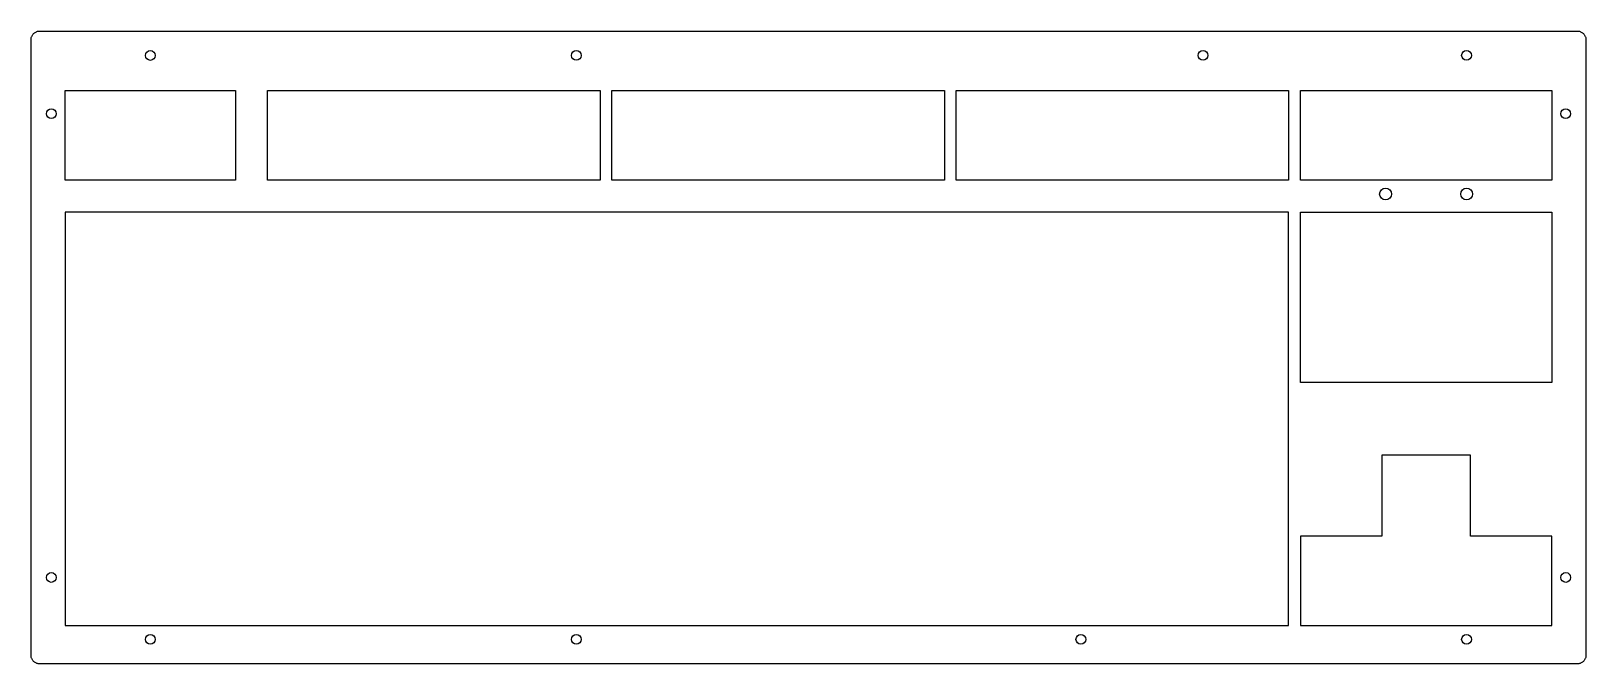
# Model space of a CAD drawing. Extents: x 0 to 366, y 0 to 149.
import ezdxf

# ---------------------------------------------------------------- set-up
doc = ezdxf.new("R2010")
doc.units = 0
doc.layers.get('0').update_dxf_attribs({"linetype": 'CONTINUOUS'})

msp = doc.modelspace()

# ---------------------------------------------------------------- linework, layer by layer
at = {"color": 0}
for p, q in [((0.100597, 146.925), (0.107487, 147.082)), ((0.100597, 2.10013), (0.100597, 146.925)), ((0.107487, 147.082), (0.125402, 147.239)), ((0.125402, 147.239), (0.155718, 147.392)), ((0.155718, 147.392), (0.198438, 147.545)), ((0.198438, 147.545), (0.253559, 147.691)), ((0.253559, 147.691), (0.318327, 147.833)), ((0.318327, 147.833), (0.395496, 147.971)), ((0.395496, 147.971), (0.482314, 148.102)), ((0.482314, 148.102), (0.580154, 148.225)), ((0.580154, 148.225), (0.686262, 148.34)), ((0.686262, 148.34), (0.802019, 148.446)), ((0.802019, 148.446), (0.924662, 148.544)), ((0.924662, 148.544), (1.05558, 148.631)), ((1.05558, 148.631), (1.19338, 148.708)), ((1.19338, 148.708), (1.33532, 148.773)), ((1.33532, 148.773), (1.48139, 148.828)), ((1.48139, 148.828), (1.63435, 148.871)), ((1.63435, 148.871), (1.78732, 148.901)), ((1.78732, 148.901), (1.94441, 148.919)), ((1.94441, 148.919), (2.10151, 148.926)), ((2.10151, 148.926), (363.763, 148.926)), ((363.763, 148.926), (363.922, 148.919)), ((363.922, 148.919), (364.077, 148.901)), ((364.077, 148.901), (364.229, 148.871)), ((364.229, 148.871), (364.381, 148.828)), ((364.381, 148.828), (364.529, 148.773)), ((364.529, 148.773), (364.67, 148.708)), ((364.67, 148.708), (364.811, 148.631)), ((364.811, 148.631), (364.942, 148.544)), ((364.942, 148.544), (365.061, 148.446)), ((365.061, 148.446), (365.178, 148.34)), ((365.178, 148.34), (365.284, 148.225)), ((365.284, 148.225), (365.383, 148.102)), ((365.383, 148.102), (365.471, 147.971)), ((365.471, 147.971), (365.548, 147.833)), ((365.548, 147.833), (365.612, 147.691)), ((365.612, 147.691), (365.668, 147.545)), ((365.668, 147.545), (365.711, 147.392)), ((365.711, 147.392), (365.739, 147.239)), ((365.739, 147.239), (365.756, 147.082)), ((365.756, 147.082), (365.764, 146.925)), ((365.764, 146.925), (365.764, 2.10013)), ((26.9958, 143.196), (27.0853, 143.644)), ((27.0853, 142.75), (26.9958, 143.196)), ((27.0853, 143.644), (27.332, 144.009)), ((27.332, 142.383), (27.0853, 142.75)), ((27.332, 144.009), (27.6972, 144.256)), ((27.6972, 144.256), (28.1451, 144.345)), ((28.1451, 144.345), (28.5915, 144.256)), ((28.5915, 144.256), (28.9581, 144.009)), ((28.9581, 144.009), (29.2048, 143.644)), ((29.2048, 142.75), (28.9581, 142.383)), ((29.2048, 143.644), (29.2957, 143.196)), ((29.2957, 143.196), (29.2048, 142.75)), ((127.172, 143.202), (127.262, 143.649)), ((127.262, 142.755), (127.172, 143.202)), ((127.262, 143.649), (127.508, 144.014)), ((127.508, 142.389), (127.262, 142.755)), ((127.508, 144.014), (127.874, 144.261)), ((127.874, 144.261), (128.322, 144.351)), ((128.322, 144.351), (128.768, 144.261)), ((128.768, 144.261), (129.135, 144.014)), ((129.135, 144.014), (129.381, 143.649)), ((129.381, 142.755), (129.135, 142.389)), ((129.381, 143.649), (129.472, 143.202)), ((129.472, 143.202), (129.381, 142.755)), ((274.563, 143.206), (274.653, 143.654)), ((274.653, 142.759), (274.563, 143.206)), ((274.653, 143.654), (274.899, 144.019)), ((274.899, 142.393), (274.653, 142.759)), ((274.899, 144.019), (275.266, 144.265)), ((275.266, 144.265), (275.714, 144.355)), ((275.714, 144.355), (276.16, 144.265)), ((276.16, 144.265), (276.526, 144.019)), ((276.526, 144.019), (276.772, 143.654)), ((276.772, 142.759), (276.526, 142.393)), ((276.772, 143.654), (276.863, 143.206)), ((276.863, 143.206), (276.772, 142.759)), ((336.543, 143.207), (336.633, 143.655)), ((336.633, 142.761), (336.543, 143.207)), ((336.633, 143.655), (336.88, 144.022)), ((336.88, 142.396), (336.633, 142.761)), ((336.88, 144.022), (337.246, 144.268)), ((337.246, 144.268), (337.694, 144.358)), ((337.694, 144.358), (338.14, 144.268)), ((338.14, 144.268), (338.505, 144.022)), ((338.505, 144.022), (338.752, 143.655)), ((338.752, 142.761), (338.505, 142.396)), ((338.752, 143.655), (338.843, 143.207)), ((338.843, 143.207), (338.752, 142.761)), ((27.6972, 142.136), (27.332, 142.383)), ((28.1451, 142.045), (27.6972, 142.136)), ((28.5915, 142.136), (28.1451, 142.045)), ((28.9581, 142.383), (28.5915, 142.136)), ((127.874, 142.142), (127.508, 142.389)), ((128.322, 142.051), (127.874, 142.142)), ((128.768, 142.142), (128.322, 142.051)), ((129.135, 142.389), (128.768, 142.142)), ((275.266, 142.146), (274.899, 142.393)), ((275.714, 142.055), (275.266, 142.146)), ((276.16, 142.146), (275.714, 142.055)), ((276.526, 142.393), (276.16, 142.146)), ((337.246, 142.149), (336.88, 142.396)), ((337.694, 142.058), (337.246, 142.149)), ((338.14, 142.149), (337.694, 142.058)), ((338.505, 142.396), (338.14, 142.149)), ((8.10426, 134.917), (48.1969, 134.917)), ((8.10426, 113.885), (8.10426, 134.917)), ((48.1969, 134.917), (48.1969, 113.885)), ((55.728, 134.927), (133.925, 134.927)), ((55.728, 113.874), (55.728, 134.927)), ((133.925, 134.927), (133.925, 113.874)), ((136.689, 134.927), (214.886, 134.927)), ((136.689, 113.874), (136.689, 134.927)), ((214.886, 134.927), (214.886, 113.874)), ((217.653, 134.927), (295.85, 134.927)), ((217.653, 113.874), (217.653, 134.927)), ((295.85, 134.927), (295.85, 113.874)), ((298.615, 134.927), (357.759, 134.927)), ((298.615, 113.874), (298.615, 134.927)), ((357.759, 134.927), (357.759, 113.874)), ((3.69175, 129.483), (3.78135, 129.931)), ((3.69175, 129.483), (3.78135, 129.931)), ((3.78135, 129.037), (3.69175, 129.483)), ((3.78135, 129.037), (3.69175, 129.483)), ((3.78135, 129.931), (4.02802, 130.298)), ((3.78135, 129.931), (4.02802, 130.298)), ((4.02802, 128.671), (3.78135, 129.037)), ((4.02802, 128.671), (3.78135, 129.037)), ((4.02802, 130.298), (4.39455, 130.544)), ((4.02802, 130.298), (4.39455, 130.544)), ((4.39455, 128.425), (4.02802, 128.671)), ((4.39455, 128.425), (4.02802, 128.671)), ((4.39455, 130.544), (4.84244, 130.634)), ((4.39455, 130.544), (4.84244, 130.634)), ((4.84244, 128.334), (4.39455, 128.425)), ((4.84244, 128.334), (4.39455, 128.425)), ((4.84244, 130.634), (5.28891, 130.544)), ((4.84244, 130.634), (5.28891, 130.544)), ((5.28891, 128.425), (4.84244, 128.334)), ((5.28891, 128.425), (4.84244, 128.334)), ((5.28891, 130.544), (5.65549, 130.298)), ((5.28891, 130.544), (5.65549, 130.298)), ((5.65549, 128.671), (5.28891, 128.425)), ((5.65549, 128.671), (5.28891, 128.425)), ((5.65549, 130.298), (5.90215, 129.931)), ((5.65549, 130.298), (5.90215, 129.931)), ((5.90215, 129.037), (5.65549, 128.671)), ((5.90215, 129.037), (5.65549, 128.671)), ((5.90215, 129.931), (5.99309, 129.483)), ((5.90215, 129.931), (5.99309, 129.483)), ((5.99309, 129.483), (5.90215, 129.037)), ((5.99309, 129.483), (5.90215, 129.037)), ((359.876, 129.485), (359.967, 129.933)), ((359.967, 129.038), (359.876, 129.485)), ((359.967, 129.933), (360.211, 130.298)), ((360.211, 128.671), (359.967, 129.038)), ((360.211, 130.298), (360.578, 130.544)), ((360.578, 128.425), (360.211, 128.671)), ((360.578, 130.544), (361.026, 130.634)), ((361.026, 128.334), (360.578, 128.425)), ((361.026, 130.634), (361.474, 130.544)), ((361.474, 128.425), (361.026, 128.334)), ((361.474, 130.544), (361.841, 130.298)), ((361.841, 128.671), (361.474, 128.425)), ((361.841, 130.298), (362.088, 129.933)), ((362.088, 129.038), (361.841, 128.671)), ((362.088, 129.933), (362.176, 129.485)), ((362.176, 129.485), (362.088, 129.038)), ((48.1969, 113.885), (8.10426, 113.885)), ((133.925, 113.874), (55.728, 113.874)), ((214.886, 113.874), (136.689, 113.874)), ((295.85, 113.874), (217.653, 113.874)), ((357.759, 113.874), (298.615, 113.874)), ((317.252, 110.612), (317.361, 111.158)), ((317.361, 110.068), (317.252, 110.612)), ((317.361, 111.158), (317.661, 111.603)), ((317.661, 109.623), (317.361, 110.068)), ((317.661, 111.603), (318.106, 111.904)), ((318.106, 111.904), (318.652, 112.013)), ((318.652, 112.013), (319.197, 111.904)), ((319.197, 111.904), (319.641, 111.603)), ((319.641, 111.603), (319.942, 111.158)), ((319.942, 110.068), (319.641, 109.623)), ((319.942, 111.158), (320.052, 110.612)), ((320.052, 110.612), (319.942, 110.068)), ((336.313, 110.611), (336.422, 111.157)), ((336.422, 110.067), (336.313, 110.611)), ((336.422, 111.157), (336.722, 111.602)), ((336.722, 109.621), (336.422, 110.067)), ((336.722, 111.602), (337.167, 111.902)), ((337.167, 111.902), (337.713, 112.011)), ((337.713, 112.011), (338.257, 111.902)), ((338.257, 111.902), (338.703, 111.602)), ((338.703, 111.602), (339.003, 111.157)), ((339.003, 110.067), (338.703, 109.621)), ((339.003, 111.157), (339.113, 110.611)), ((339.113, 110.611), (339.003, 110.067)), ((295.851, 106.35), (8.1001, 106.35)), ((8.1001, 106.35), (8.1001, 86.8976)), ((295.851, 9.10195), (295.851, 106.35)), ((298.615, 106.346), (357.763, 106.346)), ((298.615, 66.2548), (298.615, 106.346)), ((318.106, 109.323), (317.661, 109.623)), ((318.652, 109.212), (318.106, 109.323)), ((319.197, 109.323), (318.652, 109.212)), ((319.641, 109.623), (319.197, 109.323)), ((337.167, 109.321), (336.722, 109.621)), ((337.713, 109.211), (337.167, 109.321)), ((338.257, 109.321), (337.713, 109.211)), ((338.703, 109.621), (338.257, 109.321)), ((357.763, 106.346), (357.763, 66.2548)), ((8.1001, 86.8976), (8.1001, 9.10195)), ((357.763, 66.2548), (298.615, 66.2548)), ((338.61, 49.1959), (317.766, 49.1959)), ((317.766, 49.1959), (317.766, 30.1515)), ((338.61, 30.1515), (338.61, 49.1959)), ((317.766, 30.1515), (298.615, 30.1515)), ((298.615, 30.1515), (298.615, 9.1047)), ((357.763, 30.1515), (338.61, 30.1515)), ((357.763, 9.1047), (357.763, 30.1515)), ((3.69866, 20.4281), (3.78823, 20.8759)), ((3.69866, 20.4281), (3.78823, 20.8759)), ((3.78823, 19.9815), (3.69866, 20.4281)), ((3.78823, 19.9815), (3.69866, 20.4281)), ((3.78823, 20.8759), (4.0349, 21.2424)), ((3.78823, 20.8759), (4.0349, 21.2424)), ((4.0349, 19.6164), (3.78823, 19.9815)), ((4.0349, 19.6164), (3.78823, 19.9815)), ((4.0349, 21.2424), (4.40147, 21.4891)), ((4.0349, 21.2424), (4.40147, 21.4891)), ((4.40147, 19.3697), (4.0349, 19.6164)), ((4.40147, 19.3697), (4.0349, 19.6164)), ((4.40147, 21.4891), (4.84932, 21.5787)), ((4.40147, 21.4891), (4.84932, 21.5787)), ((4.84932, 19.2787), (4.40147, 19.3697)), ((4.84932, 19.2787), (4.40147, 19.3697)), ((4.84932, 21.5787), (5.29579, 21.4891)), ((4.84932, 21.5787), (5.29579, 21.4891)), ((5.29579, 19.3697), (4.84932, 19.2787)), ((5.29579, 19.3697), (4.84932, 19.2787)), ((5.29579, 21.4891), (5.66099, 21.2424)), ((5.29579, 21.4891), (5.66099, 21.2424)), ((5.66099, 19.6164), (5.29579, 19.3697)), ((5.66099, 19.6164), (5.29579, 19.3697)), ((5.66099, 21.2424), (5.90765, 20.8759)), ((5.66099, 21.2424), (5.90765, 20.8759)), ((5.90765, 19.9815), (5.66099, 19.6164)), ((5.90765, 19.9815), (5.66099, 19.6164)), ((5.90765, 20.8759), (5.9986, 20.4281)), ((5.90765, 20.8759), (5.9986, 20.4281)), ((5.9986, 20.4281), (5.90765, 19.9815)), ((5.9986, 20.4281), (5.90765, 19.9815)), ((359.879, 20.4294), (359.971, 20.8773)), ((359.971, 19.9829), (359.879, 20.4294)), ((359.971, 20.8773), (360.218, 21.2424)), ((360.218, 19.6164), (359.971, 19.9829)), ((360.218, 21.2424), (360.585, 21.4891)), ((360.585, 19.3697), (360.218, 19.6164)), ((360.585, 21.4891), (361.029, 21.5787)), ((361.029, 19.2787), (360.585, 19.3697)), ((361.029, 21.5787), (361.477, 21.4891)), ((361.477, 19.3697), (361.029, 19.2787)), ((361.477, 21.4891), (361.844, 21.2424)), ((361.844, 19.6164), (361.477, 19.3697)), ((361.844, 21.2424), (362.088, 20.8773)), ((362.088, 19.9829), (361.844, 19.6164)), ((362.088, 20.8773), (362.179, 20.4294)), ((362.179, 20.4294), (362.088, 19.9829)), ((8.1001, 9.10195), (295.851, 9.10195)), ((298.615, 9.1047), (357.763, 9.1047)), ((26.9958, 5.85943), (27.0853, 6.30728)), ((26.9958, 5.85943), (27.0853, 6.30728)), ((27.0853, 5.41295), (26.9958, 5.85943)), ((27.0853, 5.41295), (26.9958, 5.85943)), ((27.0853, 6.30728), (27.332, 6.67247)), ((27.0853, 6.30728), (27.332, 6.67247)), ((27.332, 5.04638), (27.0853, 5.41295)), ((27.332, 5.04638), (27.0853, 5.41295)), ((27.332, 6.67247), (27.6986, 6.91914)), ((27.332, 6.67247), (27.6986, 6.91914)), ((27.6986, 4.79972), (27.332, 5.04638)), ((27.6986, 4.79972), (27.332, 5.04638)), ((27.6986, 6.91914), (28.1464, 7.00871)), ((27.6986, 6.91914), (28.1464, 7.00871)), ((28.1464, 4.70877), (27.6986, 4.79972)), ((28.1464, 4.70877), (27.6986, 4.79972)), ((28.1464, 7.00871), (28.5929, 6.91914)), ((28.1464, 7.00871), (28.5929, 6.91914)), ((28.5929, 4.79972), (28.1464, 4.70877)), ((28.5929, 4.79972), (28.1464, 4.70877)), ((28.5929, 6.91914), (28.9581, 6.67247)), ((28.5929, 6.91914), (28.9581, 6.67247)), ((28.9581, 5.04638), (28.5929, 4.79972)), ((28.9581, 5.04638), (28.5929, 4.79972)), ((28.9581, 6.67247), (29.2048, 6.30728)), ((28.9581, 6.67247), (29.2048, 6.30728)), ((29.2048, 5.41295), (28.9581, 5.04638)), ((29.2048, 5.41295), (28.9581, 5.04638)), ((29.2048, 6.30728), (29.2957, 5.85943)), ((29.2048, 6.30728), (29.2957, 5.85943)), ((29.2957, 5.85943), (29.2048, 5.41295)), ((29.2957, 5.85943), (29.2048, 5.41295)), ((127.164, 5.85805), (127.254, 6.3059)), ((127.254, 5.41154), (127.164, 5.85805)), ((127.254, 6.3059), (127.5, 6.67247)), ((127.5, 5.04638), (127.254, 5.41154)), ((127.5, 6.67247), (127.865, 6.91914)), ((127.865, 4.79972), (127.5, 5.04638)), ((127.865, 6.91914), (128.313, 7.00871)), ((128.313, 4.70877), (127.865, 4.79972)), ((128.313, 7.00871), (128.76, 6.91914)), ((128.76, 4.79972), (128.313, 4.70877)), ((128.76, 6.91914), (129.126, 6.67247)), ((129.126, 5.04638), (128.76, 4.79972)), ((129.126, 6.67247), (129.373, 6.3059)), ((129.373, 5.41154), (129.126, 5.04638)), ((129.373, 6.3059), (129.464, 5.85805)), ((129.464, 5.85805), (129.373, 5.41154)), ((245.841, 5.8608), (245.93, 6.30865)), ((245.93, 5.41433), (245.841, 5.8608)), ((245.93, 6.30865), (246.177, 6.67385)), ((246.177, 5.04776), (245.93, 5.41433)), ((246.177, 6.67385), (246.543, 6.92051)), ((246.543, 4.80109), (246.177, 5.04776)), ((246.543, 6.92051), (246.991, 7.01008)), ((246.991, 4.71015), (246.543, 4.80109)), ((246.991, 7.01008), (247.438, 6.92051)), ((247.438, 4.80109), (246.991, 4.71015)), ((247.438, 6.92051), (247.803, 6.67385)), ((247.803, 5.04776), (247.438, 4.80109)), ((247.803, 6.67385), (248.05, 6.30865)), ((248.05, 5.41433), (247.803, 5.04776)), ((248.05, 6.30865), (248.141, 5.8608)), ((248.141, 5.8608), (248.05, 5.41433)), ((336.543, 5.85805), (336.633, 6.3059)), ((336.633, 5.41154), (336.543, 5.85805)), ((336.633, 6.3059), (336.88, 6.67247)), ((336.88, 5.04638), (336.633, 5.41154)), ((336.88, 6.67247), (337.246, 6.91914)), ((337.246, 4.79972), (336.88, 5.04638)), ((337.246, 6.91914), (337.694, 7.00871)), ((337.694, 4.70877), (337.246, 4.79972)), ((337.694, 7.00871), (338.14, 6.91914)), ((338.14, 4.79972), (337.694, 4.70877)), ((338.14, 6.91914), (338.505, 6.67247)), ((338.505, 5.04638), (338.14, 4.79972)), ((338.505, 6.67247), (338.752, 6.3059)), ((338.752, 5.41154), (338.505, 5.04638)), ((338.752, 6.3059), (338.843, 5.85805)), ((338.843, 5.85805), (338.752, 5.41154)), ((0.107487, 1.94303), (0.100597, 2.10013)), ((0.125402, 1.78732), (0.107487, 1.94303)), ((0.155718, 1.63298), (0.125402, 1.78732)), ((0.198438, 1.48139), (0.155718, 1.63298)), ((0.253559, 1.33394), (0.198438, 1.48139)), ((0.318327, 1.192), (0.253559, 1.33394)), ((0.395496, 1.05558), (0.318327, 1.192)), ((0.482314, 0.924662), (0.395496, 1.05558)), ((0.580154, 0.802019), (0.482314, 0.924662)), ((0.686262, 0.684886), (0.580154, 0.802019)), ((0.802019, 0.580154), (0.686262, 0.684886)), ((0.924662, 0.480935), (0.802019, 0.580154)), ((1.05558, 0.39412), (0.924662, 0.480935)), ((1.19338, 0.316949), (1.05558, 0.39412)), ((1.33532, 0.252181), (1.19338, 0.316949)), ((1.48139, 0.19706), (1.33532, 0.252181)), ((1.63435, 0.155718), (1.48139, 0.19706)), ((1.78732, 0.124024), (1.63435, 0.155718)), ((1.94441, 0.106109), (1.78732, 0.124024)), ((2.10151, 0.099219), (1.94441, 0.106109)), ((363.763, 0.099219), (2.10151, 0.099219)), ((363.922, 0.106109), (363.763, 0.099219)), ((364.077, 0.124024), (363.922, 0.106109)), ((364.229, 0.155718), (364.077, 0.124024)), ((364.381, 0.19706), (364.229, 0.155718)), ((364.529, 0.252181), (364.381, 0.19706)), ((364.67, 0.316949), (364.529, 0.252181)), ((364.811, 0.39412), (364.67, 0.316949)), ((364.942, 0.480935), (364.811, 0.39412)), ((365.061, 0.580154), (364.942, 0.480935)), ((365.178, 0.684886), (365.061, 0.580154)), ((365.284, 0.802019), (365.178, 0.684886)), ((365.383, 0.924662), (365.284, 0.802019)), ((365.471, 1.05558), (365.383, 0.924662)), ((365.548, 1.192), (365.471, 1.05558)), ((365.612, 1.33394), (365.548, 1.192)), ((365.668, 1.48139), (365.612, 1.33394)), ((365.711, 1.63298), (365.668, 1.48139)), ((365.739, 1.78732), (365.711, 1.63298)), ((365.756, 1.94303), (365.739, 1.78732)), ((365.764, 2.10013), (365.756, 1.94303))]:
    msp.add_line(p, q, dxfattribs=at)

doc.saveas('drawing.dxf')
